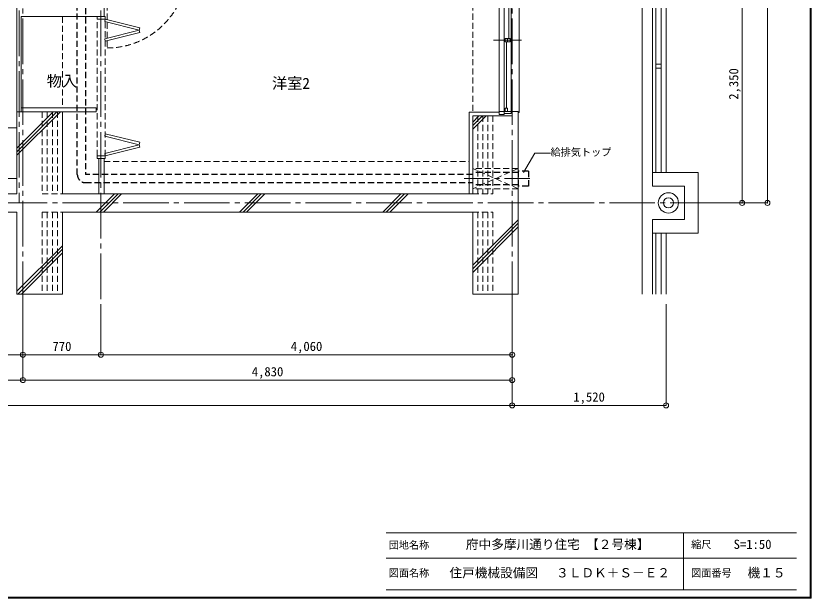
# Model space of a CAD drawing. Units: millimetres at full size, sheet at 1:50. Extents: x -9674 to 9699, y -6794 to 6791.
# Drawn here: x 1848 to 9699, y -6794 to -1044 of the extents above; entities that cross this region are included whole.
import ezdxf
from ezdxf.enums import TextEntityAlignment as Align

# ---------------------------------------------------------------- set-up
doc = ezdxf.new("R2010")
doc.units = ezdxf.units.MM
doc.header["$LTSCALE"] = 50
doc.header["$PDMODE"] = 32
doc.header["$PDSIZE"] = 50
for name, pattern in [('CHAIN1', [8, 5, -1, 1, -1]), ('CHAIN2', [12, 9, -1, 1, -1]), ('DASHED1', [1.8, 1.2, -0.6])]:
    doc.linetypes.add(name, pattern=pattern)
for name, color, linetype, lineweight in [('0-0_図面枠', 7, 'Continuous', 9), ('0-1_タイトル', 7, 'Continuous', 9), ('1-0_芯', 134, 'DASHED1', 9), ('1-1_躯体', 134, 'Continuous', 9), ('1-2_間仕切', 134, 'Continuous', 9), ('1-3_建具', 134, 'Continuous', 9), ('1-5_設備', 134, 'Continuous', 9), ('1-6_ﾊﾞﾙｺﾆｰ・階段', 134, 'Continuous', 9), ('1-7_その他', 134, 'DASHED1', 9), ('1-8_ハッチ', 134, 'Continuous', 9), ('1-B_寸法', 134, 'Continuous', 9), ('1-C_梁', 134, 'DASHED1', 9), ('2-7_その他', 2, 'Continuous', 25), ('2-C', 2, 'DASHED1', 25)]:
    doc.layers.add(name, color=color, linetype=linetype, lineweight=lineweight)
doc.layers.add('1-A_文字', color=134, linetype='Continuous')
doc.styles.add('ＭＳ ゴシック', font='')
doc.styles.get('ＭＳ ゴシック').set_extended_font_data('MS Gothic')

msp = doc.modelspace()

# ---------------------------------------------------------------- linework, layer by layer
at = {"layer": '0-0_図面枠'}
for p, q in [((9688.35, -6783.35), (9688.35, 6780.85)), ((9690.11, -6785.11), (9690.11, 6782.61)), ((9691.87, -6786.88), (9691.87, 6784.38)), ((9693.64, 6786.14), (9693.64, -6788.64)), ((9695.4, -6790.4), (9695.4, 6787.9)), ((9697.16, -6792.16), (9697.16, 6789.66)), ((-9673.92, -6793.93), (9698.92, -6793.93)), ((-9672.16, -6792.16), (9697.16, -6792.16)), ((-9670.4, -6790.4), (9695.4, -6790.4)), ((9693.64, -6788.64), (-9668.64, -6788.64)), ((-9666.87, -6786.88), (9691.87, -6786.88)), ((-9665.11, -6785.11), (9690.11, -6785.11)), ((-9663.35, -6783.35), (9688.35, -6783.35))]:
    msp.add_line(p, q, dxfattribs=at)
msp.add_lwpolyline([(9698.92, -6793.93), (9698.92, 6791.43), (-9673.92, 6791.43)], dxfattribs=at)
at = {"layer": '0-1_タイトル'}
for p, q in [((5503.35, -6148.35), (7653.35, -6148.35)), ((7653.35, -6148.35), (9553.35, -6148.35)), ((8439.55, -6148.35), (8439.55, -6710.85)), ((5503.35, -6398.35), (9553.35, -6398.35)), ((5503.35, -6710.85), (9553.35, -6710.85))]:
    msp.add_line(p, q, dxfattribs=at)
at = {"layer": '1-0_芯', "linetype": 'CHAIN2'}
for p, q in [((1917.5, 4329.12), (1917.5, -3890.88)), ((6747.5, 4329.12), (6747.5, -3890.88)), ((1878.5, -390.88), (1878.5, -2890.88)), ((2687.5, -390.88), (2687.5, -3890.88)), ((-8492.5, -2890.88), (8517.5, -2890.88))]:
    msp.add_line(p, q, dxfattribs=at)
at = {"layer": '1-0_芯'}
for p, q in [((2157.5, -1990.88), (2157.5, -2800.88)), ((2207.5, -1990.88), (2207.5, -2800.88)), ((2257.5, -1990.88), (2257.5, -2800.88)), ((6407.5, -2030.88), (6407.5, -2800.88)), ((6457.5, -2030.88), (6457.5, -2800.88)), ((6507.5, -2030.88), (6507.5, -2800.88)), ((6557.5, -2030.88), (6557.5, -2800.88)), ((6357.5, -2800.88), (6557.5, -2800.88)), ((2107.5, -2980.88), (2107.5, -3790.88)), ((2107.5, -2980.88), (2307.5, -2980.88)), ((2157.5, -2980.88), (2157.5, -3790.88)), ((2207.5, -2980.88), (2207.5, -3790.88)), ((2257.5, -2980.88), (2257.5, -3790.88)), ((6357.5, -2980.88), (6557.5, -2980.88)), ((6407.5, -2980.88), (6407.5, -3790.88)), ((6457.5, -2980.88), (6457.5, -3790.88)), ((6507.5, -2980.88), (6507.5, -3790.88)), ((6557.5, -2980.88), (6557.5, -3790.88))]:
    msp.add_line(p, q, dxfattribs=at)
msp.add_lwpolyline([(2107.5, -1990.88), (2107.5, -2800.88), (2307.5, -2800.88)], dxfattribs=at)
at = {"layer": '1-1_躯体'}
for p, q in [((1857.5, -1990.88), (2307.5, -1990.88)), ((1857.5, -1990.88), (1857.5, -2800.88)), ((2307.5, -1990.88), (2307.5, -2800.88)), ((6357.5, -2030.88), (6357.5, -2800.88)), ((2307.5, -2800.88), (6357.5, -2800.88)), ((2307.5, -2980.88), (2307.5, -3790.88)), ((1857.5, -3790.88), (2307.5, -3790.88)), ((6807.5, -3790.88), (6357.5, -3790.88))]:
    msp.add_line(p, q, dxfattribs=at)
for points in [[(-2642.5, -1990.88), (-2642.5, -2800.88), (1857.5, -2800.88)], [(6357.5, -2030.88), (6747.5, -2030.88), (6747.5, -1988.88), (6807.5, -1988.88), (6807.5, -3790.88)], [(-2642.5, -2980.88), (1857.5, -2980.88), (1857.5, -3790.88)], [(2307.5, -2980.88), (6357.5, -2980.88), (6357.5, -3790.88)]]:
    msp.add_lwpolyline(points, dxfattribs=at)
at = {"layer": '1-2_間仕切'}
for p, q in [((2717.5, -360.88), (2717.5, -1050.88)), ((1857.5, -1990.88), (1857.5, -420.88)), ((1899.5, -1990.88), (1899.5, -1050.88)), ((2717.5, -1050.88), (1899.5, -1050.88)), ((1899.5, -1950.88), (2640, -1950.88)), ((2666.5, -2800.88), (2666.5, -2450.88)), ((2717.5, -2450.88), (2717.5, -2800.88))]:
    msp.add_line(p, q, dxfattribs=at)
msp.add_lwpolyline([(1899.5, -1990.88), (2640, -1990.88), (2640, -1950.88)], dxfattribs=at)
at = {"layer": '1-3_建具', "linetype": 'DASHED1'}
for p, q in [((2747.5, -570.88), (2747.5, -1360.88)), ((2650, -2425.88), (2650, -1075.88)), ((2730, -2425.88), (2730, -1075.88))]:
    msp.add_line(p, q, dxfattribs=at)
at = {"layer": '1-3_建具'}
for p, q in [((6620.5, -1988.88), (6620.5, -578.88)), ((6667.5, -593.88), (6667.5, -1973.88)), ((6714.5, -1266.38), (6714.5, -613.88)), ((6737.5, -593.88), (6737.5, -1973.88)), ((6817.5, -1998.88), (6817.5, -568.88)), ((2650, -1050.88), (2650, -1075.88)), ((2730, -1050.88), (2650, -1050.88)), ((2730, -1075.88), (2650, -1075.88)), ((2723.94, -1100.13), (2730, -1075.88)), ((2730, -1050.88), (2730, -1075.88)), ((3069.55, -1160.77), (2730, -1075.88)), ((2723.94, -1100.13), (3063.49, -1185.02)), ((3063.49, -1185.02), (3069.55, -1160.77)), ((2723.94, -1269.91), (3063.49, -1185.02)), ((3069.55, -1209.27), (2730, -1294.16)), ((3063.49, -1185.02), (3069.55, -1209.27)), ((2723.94, -1269.91), (2730, -1294.16)), ((6840.98, -1283.88), (6564.02, -1283.88)), ((6678.5, -1266.38), (6726.5, -1266.38)), ((6690.5, -1301.38), (6690.5, -1953.88)), ((6702.5, -1266.38), (6702.5, -1301.38)), ((6726.5, -1266.38), (6726.5, -1301.38)), ((6678.5, -1953.88), (6702.5, -1953.88)), ((6678.5, -1953.88), (6678.5, -1988.88)), ((6702.5, -1953.88), (6702.5, -1988.88)), ((6620.5, -2018.88), (6620.5, -1988.88)), ((6620.5, -1988.88), (6667.5, -1988.88)), ((6620.5, -2018.88), (6621.53, -2018.88)), ((6620.5, -2018.88), (6667.5, -2018.88)), ((6667.5, -1973.88), (6667.5, -1988.88)), ((6667.5, -1988.88), (6737.5, -1988.88)), ((6667.5, -2018.88), (6667.5, -1988.88)), ((6737.5, -2008.88), (6667.5, -2008.88)), ((6737.5, -2008.88), (6737.5, -1973.88)), ((6807.5, -1998.88), (6817.5, -1998.88)), ((2723.94, -2231.85), (2730, -2207.6)), ((2723.94, -2231.85), (3063.49, -2316.74)), ((3069.55, -2292.48), (2730, -2207.6)), ((2723.94, -2401.63), (3063.49, -2316.74)), ((3069.55, -2340.99), (2730, -2425.88)), ((3063.49, -2316.74), (3069.55, -2292.48)), ((3063.49, -2316.74), (3069.55, -2340.99)), ((2723.94, -2401.63), (2730, -2425.88)), ((2730, -2425.88), (2730, -2450.88)), ((2730, -2450.88), (2650, -2450.88))]:
    msp.add_line(p, q, dxfattribs=at)
for points in [[(6678.5, -1266.38), (6678.5, -1301.38), (6726.5, -1301.38)], [(2730, -2425.88), (2650, -2425.88), (2650, -2450.88)]]:
    msp.add_lwpolyline(points, dxfattribs=at)
at = {"layer": '1-3_建具', "linetype": 'DASHED1'}
msp.add_arc((2747.5, -570.88), 790, 270, 360, dxfattribs=at)
at = {"layer": '1-5_設備'}
for p, q in [((-862.5, -2148.88), (1857.5, -2148.88)), ((-862.5, -2648.88), (1857.5, -2648.88))]:
    msp.add_line(p, q, dxfattribs=at)
at = {"layer": '1-6_ﾊﾞﾙｺﾆｰ・階段'}
for p, q in [((8032.5, -3790.88), (8032.5, 1402.11)), ((8167.5, -490.88), (8167.5, -2590.88)), ((8217.5, -490.88), (8217.5, -2590.88)), ((8267.5, -490.88), (8267.5, -2590.88)), ((8167.5, -1520.88), (8217.5, -1520.88)), ((8167.5, -1560.88), (8217.5, -1560.88)), ((8132.5, -2590.88), (8582.5, -2590.88)), ((8582.5, -2590.88), (8582.5, -3190.88)), ((8132.5, -3055.88), (8447.5, -3055.88)), ((8132.5, -3055.88), (8132.5, -3190.88)), ((8132.5, -3190.88), (8582.5, -3190.88)), ((8132.5, -3190.88), (8132.5, -3790.88)), ((8167.5, -3190.88), (8167.5, -3790.88)), ((8217.5, -3190.88), (8217.5, -3790.88)), ((8267.5, -3190.88), (8267.5, -3790.88))]:
    msp.add_line(p, q, dxfattribs=at)
for points in [[(8132.5, -490.88), (8132.5, -2590.88), (8132.5, -2725.88)], [(8132.5, -2725.88), (8447.5, -2725.88), (8447.5, -3055.88)]]:
    msp.add_lwpolyline(points, dxfattribs=at)
for radius in [100, 50]:
    msp.add_circle((8290, -2890.88), radius, dxfattribs=at)
at = {"layer": '1-7_その他'}
for p, q in [((6807.5, -2550.88), (6357.5, -2550.88)), ((6807.5, -2550.88), (6357.5, -2751.26)), ((6807.5, -2750.88), (6357.5, -2552.05)), ((6807.5, -2750.88), (6357.5, -2750.88))]:
    msp.add_line(p, q, dxfattribs=at)
at = {"layer": '1-7_その他', "linetype": 'CHAIN1'}
msp.add_line((6922.5, -2650.88), (6257.5, -2650.88), dxfattribs=at)
at = {"layer": '1-8_ハッチ'}
for p, q in [((1857.5, -2420.5), (2287.12, -1990.88)), ((1857.5, -2385.14), (2251.76, -1990.88)), ((1857.5, -2349.79), (2216.41, -1990.88)), ((6322.5, -1995.88), (6620.5, -1995.88)), ((6322.5, -1995.88), (6322.5, -2800.88)), ((6357.5, -2163.14), (6489.76, -2030.88)), ((6357.5, -2127.78), (6454.4, -2030.88)), ((6357.5, -2092.43), (6419.05, -2030.88)), ((2640.62, -2980.88), (2820.62, -2800.88)), ((2675.98, -2980.88), (2855.98, -2800.88)), ((2711.33, -2980.88), (2891.33, -2800.88)), ((4054.83, -2980.88), (4234.83, -2800.88)), ((4090.19, -2980.88), (4270.19, -2800.88)), ((4125.54, -2980.88), (4305.54, -2800.88)), ((5469.05, -2980.88), (5649.05, -2800.88)), ((5504.4, -2980.88), (5684.4, -2800.88)), ((5539.76, -2980.88), (5719.76, -2800.88)), ((6357.5, -3506.64), (6807.5, -3056.64)), ((6357.5, -3542), (6807.5, -3092)), ((6357.5, -3577.35), (6807.5, -3127.35)), ((1857.5, -3764), (2307.5, -3314)), ((1865.98, -3790.88), (2307.5, -3349.35)), ((1901.33, -3790.88), (2307.5, -3384.71))]:
    msp.add_line(p, q, dxfattribs=at)
at = {"layer": '1-B_寸法'}
for p, q in [((9267.5, 3329.12), (9267.5, -2890.88)), ((9017.5, -540.88), (9017.5, -2890.88)), ((8517.5, -2890.88), (9267.5, -2890.88)), ((1917.5, -4640.88), (1917.5, -3890.88)), ((2687.5, -4390.88), (2687.5, -3890.88)), ((6747.5, -4890.88), (6747.5, -3890.88)), ((8267.5, -4890.88), (8267.5, -3890.88)), ((-892.5, -4390.88), (1917.5, -4390.88)), ((1917.5, -4390.88), (2687.5, -4390.88)), ((2687.5, -4390.88), (6747.5, -4390.88)), ((-3032.5, -4640.88), (1917.5, -4640.88)), ((1917.5, -4640.88), (6747.5, -4640.88)), ((-6752.5, -4890.88), (6747.5, -4890.88)), ((6747.5, -4890.88), (8267.5, -4890.88))]:
    msp.add_line(p, q, dxfattribs=at)
for p in [(9017.5, -2890.88), (9267.5, -2890.88), (1917.5, -4390.88), (2687.5, -4390.88), (6747.5, -4390.88), (1917.5, -4640.88), (6747.5, -4640.88), (6747.5, -4890.88), (8267.5, -4890.88)]:
    msp.add_point(p, dxfattribs=at)
at = {"layer": '1-C_梁'}
for p, q in [((6357.5, -571.88), (6357.5, -1995.88)), ((2307.5, -1050.88), (2307.5, -1950.88)), ((2717.5, -2480.88), (6322.5, -2480.88))]:
    msp.add_line(p, q, dxfattribs=at)
at = {"layer": '2-7_その他', "color": 7, "lineweight": 9}
for p in [(6860.68, -2591.36), (7126, -2399.58)]:
    msp.add_line(p, (6971.4, -2399.58), dxfattribs=at)
at = {"layer": '2-C'}
for p, q in [((2453.82, -2610.88), (2453.82, -877.78)), ((2533.82, -877.78), (2533.82, -2610.88)), ((6807.5, -2590.88), (6357.5, -2590.88)), ((6807.5, -2575.88), (6807.5, -2725.88)), ((6907.5, -2575.88), (6807.5, -2575.88)), ((6907.5, -2575.88), (6907.5, -2725.88)), ((6357.5, -2610.88), (2533.82, -2610.88)), ((2533.82, -2690.88), (6357.5, -2690.88)), ((6807.5, -2710.88), (6357.5, -2710.88)), ((6907.5, -2725.88), (6807.5, -2725.88))]:
    msp.add_line(p, q, dxfattribs=at)
msp.add_arc((2533.82, -2610.88), 80, 180, 270, dxfattribs=at)

# ---------------------------------------------------------------- texts
at = {"layer": '0-1_タイトル', "style": 'ＭＳ ゴシック'}
for s, height, p in [('府中多摩川通り住宅 【２号棟】', 91.64, (6290.2, -6335.85)), ('団地名称', 73.31, (5528.35, -6328.57)), ('縮尺', 73.31, (8514.55, -6323.35)), ('S=1:50', 91.64, (8933.95, -6335.85)), ('図面名称', 73.31, (5528.35, -6604.6)), ('住戸機械設備図', 91.64, (6128.35, -6617.1)), ('３ＬＤＫ＋Ｓ－Ｅ２', 91.64, (7180.86, -6617.1)), ('図面番号', 73.31, (8514.55, -6604.6)), ('機１５', 91.64, (9071.45, -6617.1))]:
    msp.add_text(s, height=height, dxfattribs=at).set_placement(p, align=Align.BOTTOM_LEFT)
at = {"layer": '1-A_文字', "style": 'ＭＳ ゴシック'}
for s, p in [('物入', (2152.21, -1775.45)), ('洋室2', (4375.8, -1797.55))]:
    msp.add_text(s, height=110, dxfattribs=at).set_placement(p, align=Align.BOTTOM_LEFT)
at = {"layer": '1-B_寸法', "style": 'ＭＳ ゴシック'}
msp.add_text('2,350', height=91.64, rotation=90, dxfattribs=at).set_placement((9007.5, -1872.13), align=Align.BOTTOM_LEFT)
for s, p in [('770', (2208.75, -4380.88)), ('4,060', (4561.25, -4380.88)), ('4,830', (4176.25, -4630.88)), ('1,520', (7351.25, -4880.88))]:
    msp.add_text(s, height=91.64, dxfattribs=at).set_placement(p, align=Align.BOTTOM_LEFT)
at = {"layer": '2-7_その他', "color": 7, "style": 'ＭＳ ゴシック'}
msp.add_text('給排気トップ', height=73.31, dxfattribs=at).set_placement((7126.62, -2448.52), align=Align.BOTTOM_LEFT)

doc.saveas('drawing.dxf')
